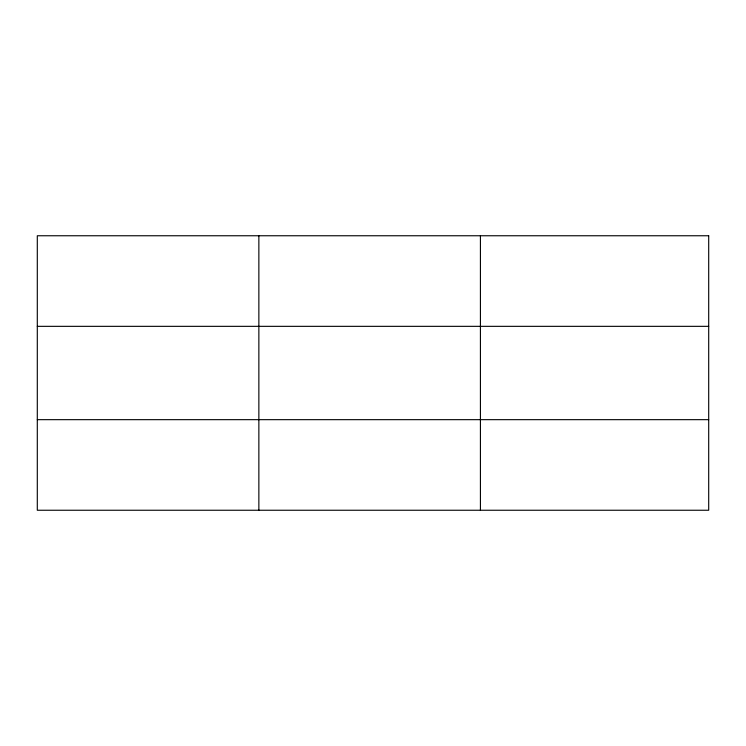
<?xml version="1.0" encoding="UTF-8"?>
<svg xmlns="http://www.w3.org/2000/svg" width="746" height="746" viewBox="0 0 746 746"><rect width="100%" height="100%" fill="white"/><g stroke="black" fill="none" stroke-linecap="round" stroke-linejoin="round"><path stroke-width="1.12" d="M258.862 510.245L258.862 235.755M480.424 510.245L480.424 235.755M37.3 326.338L708.7 326.338M37.3 419.662L708.7 419.662M708.7 235.755L708.7 510.245L37.3 510.245L37.3 235.755L708.7 235.755"/></g></svg>
